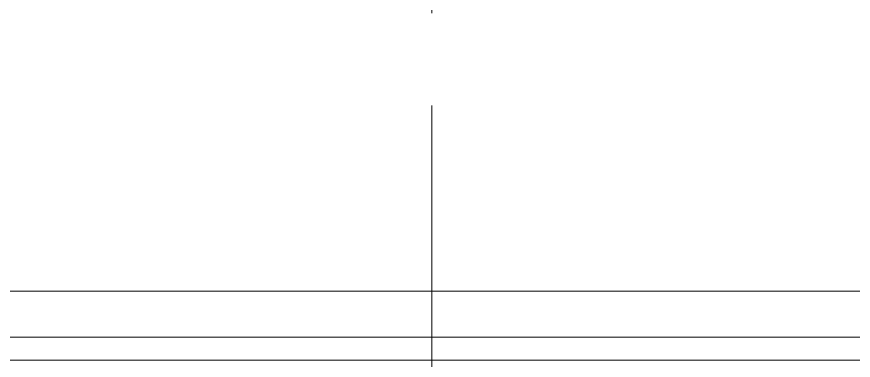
# Model space of a CAD drawing. Header units: millimetres. Extents: x -187347 to 135007, y -6415 to 292048.
# Drawn here: x -57843 to -56024, y 355 to 1101 of the extents above; entities that cross this region are included whole.
import ezdxf

# ---------------------------------------------------------------- set-up
doc = ezdxf.new("R2010")
doc.units = ezdxf.units.MM
doc.header["$LTSCALE"] = 100
doc.linetypes.add('Z_LINE-CNTR', pattern=[17, 12, -2, 1, -2])
for name, color, linetype, lineweight in [('A-WALL', 7, 'Continuous', 5), ('A-WALL-FNSH', 7, 'Continuous', 5), ('S-GRID', 7, 'Continuous', 5)]:
    doc.layers.add(name, color=color, linetype=linetype, lineweight=lineweight)

msp = doc.modelspace()

# ---------------------------------------------------------------- linework, layer by layer
at = {"layer": 'A-WALL'}
for p, q in [((-62697.4, 505), (-57107.4, 505)), ((-57157.4, 505), (-62697.4, 505)), ((-56822.4, 505), (-57157.4, 505)), ((-57107.4, 505), (-57057.4, 505)), ((-57057.4, 505), (-56822.4, 505)), ((-51157.4, 505), (-56822.4, 505)), ((-56822.4, 505), (-51107.4, 505)), ((-62697.4, 405), (-57157.4, 405)), ((-56822.4, 405), (-57157.4, 405)), ((-56822.4, 405), (-51157.4, 405))]:
    msp.add_line(p, q, dxfattribs=at)
at = {"layer": 'A-WALL-FNSH'}
for p, q in [((-57107.4, 355), (-62697.4, 355)), ((-57057.4, 355), (-57107.4, 355)), ((-56822.4, 355), (-57057.4, 355)), ((-51057.4, 355), (-56822.4, 355))]:
    msp.add_line(p, q, dxfattribs=at)
at = {"layer": 'S-GRID', "color": 152, "linetype": 'Z_LINE-CNTR'}
msp.add_line((-56939.9, 111408.8), (-56939.9, -6038.2), dxfattribs=at)

doc.saveas('drawing.dxf')
